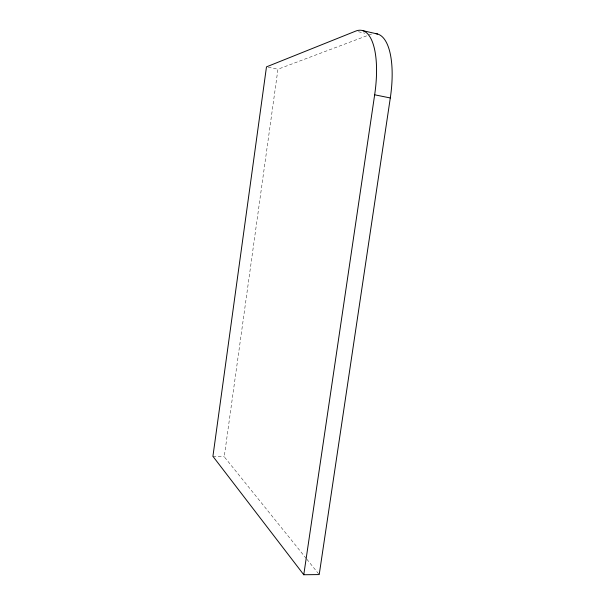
<?xml version="1.0" encoding="UTF-8"?>
<svg xmlns="http://www.w3.org/2000/svg" width="605" height="605" viewBox="0 0 605 605"><rect width="100%" height="100%" fill="white"/><g stroke="black" fill="none" stroke-linecap="round" stroke-linejoin="round"><path stroke-width="0.45" stroke-dasharray="3.02 2.27" d="M306.236 558.476L224.236 456.76L277.945 69.22L370.343 34.462A70.656 26.605 -78.2 0 1 373.323 33.706M212.922 456.329L224.236 456.76M268.249 67.238L277.945 69.22M358.432 31.74L364.845 33.207M306.826 559.209L319.213 574.576"/><path stroke-width="0.91" d="M303.77 574.75L374.661 94.803A71.118 25.652 -78.5 0 0 355.687 31.112L266.48 66.875L212.922 456.329L303.77 574.75L319.213 574.576L390.301 97.965A70.656 26.605 -78.2 0 0 375.841 33.676M374.661 94.803L390.301 97.965M362.675 30.613L377.588 34.031"/></g></svg>
